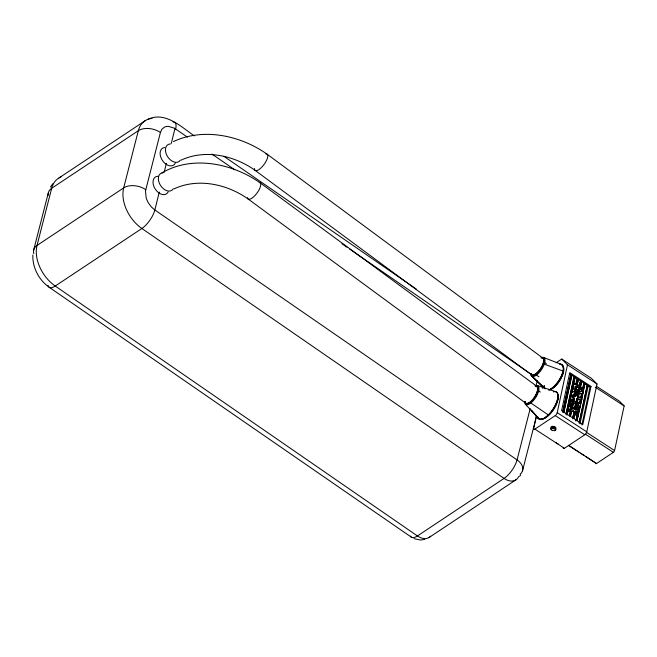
<?xml version="1.0" encoding="UTF-8"?>
<svg xmlns="http://www.w3.org/2000/svg" width="657" height="657" viewBox="0 0 657 657"><rect width="100%" height="100%" fill="white"/><g stroke="black" fill="none" stroke-linecap="round" stroke-linejoin="round"><path stroke-width="0.99" d="M577.577 396.623L577.281 395.473A3.244 2.16 56.4 0 0 577.183 395.177L576.435 393.732A3.178 2.119 56.4 0 0 576.222 393.453L575.532 392.738M577.56 396.795L581.33 397.428L581.782 399.456L576.903 420.702M579.753 391.687L579.868 391.72A3.186 2.127 56.4 0 0 580.221 391.818L580.279 391.827A1.905 1.265 56.4 0 0 581.371 391.235L581.273 389.576L579.334 387.959M575.737 396.155L576.058 395.9A1.692 1.125 56.4 0 0 575.097 393.97L574.711 393.913A1.93 1.289 56.4 0 0 574.243 393.707L573.602 396.097L574.243 393.707M573.019 385.848L573.257 385.322A4.468 2.973 56.4 0 1 573.454 384.797A3.548 2.365 56.4 0 1 575.047 383.852L575.236 383.885A5.157 3.433 56.4 0 1 575.622 383.934L575.91 384A6.373 4.246 56.4 0 1 576.665 384.255L577.864 384.846M581.634 390.931L581.626 390.981A1.905 1.265 56.4 0 1 580.624 391.662L580.558 391.613A3.186 2.127 56.4 0 1 580.271 391.547L580.041 391.465M571.574 393.19L571.623 392.96A3.934 2.62 56.4 0 1 575.171 391.909M573.233 385.454L573.191 385.651A4.5 2.998 56.4 0 0 573.134 386.267M582.964 392.631C584.418 390.094 582.053 387.63 579.901 386.373M536.531 415.281L533.755 428.241A2.521 1.027 -57 0 0 534.905 429.12L564.437 448.288L584.779 434.778A2.521 1.027 -57 0 0 586.75 431.821L597.016 383.967L591.267 378.218L561.735 359.05L556.142 362.771M542.304 388.361L542.731 386.365M555.74 429.998L554.492 430.828L553.424 430.138L552.562 430.713L551.018 429.711L551.88 429.136L550.821 428.454L551.108 427.107L552.365 426.27L553.424 426.96L554.286 426.393L555.83 427.395L555.543 428.742L554.68 429.308L555.74 429.998L556.027 428.651M551.018 429.711L551.313 428.364L552.167 427.797L551.108 427.107M550.821 428.454L552.069 427.617L552.365 426.27M552.069 427.617L553.137 428.307L553.424 426.96M553.137 428.307L553.999 427.74L554.286 426.393M534.905 429.12L555.247 415.61A2.521 1.027 -57 0 0 557.226 412.653L567.484 364.799L561.735 359.05M562.811 411.553L570.908 374.4L571.877 375.024L563.936 412.079M562.753 412.448L570.908 374.4M563.772 412.177L571.877 375.024M566.088 413.68L574.037 376.633L575.154 377.151L573.438 384.559L575.154 377.151M566.03 414.583L574.193 376.527M567.016 414.501L568.026 411.044L573.701 411.044C576.649 418.189 578.751 414.017 575.926 420.119M570.785 409.221C572.37 405.172 572.304 411.857 568.149 409.221L569.849 402.544L574.136 409.007L579.458 409.007L578.858 411.151L575.187 411.249L577.183 414.271L577.979 411.151M569.537 402.749L570.654 398.791L578.571 403.924L578.94 402.199L580.673 403.324L579.408 408.605L578.636 408.104L578.259 409.221L575.622 409.221C578.176 403.48 574.686 402.051 574.522 409.221L573.824 409.221L572.362 407.012C574.645 403.332 572.091 398.898 571.533 405.755L569.849 402.544M572.658 400.499C573.824 392.697 574.004 404.811 570.342 398.996L571.426 394.545L566.999 415.208M568.026 411.044L568.461 409.007L572.354 409.007L569.414 404.581M569.356 415.889L570.506 411.151L569.512 415.782M574.974 390.299L574.473 392.024L574.974 390.299L575.91 391.096L575.433 392.656L575.91 391.096M577.47 378.654C575.762 393.781 575.286 375.755 578.439 379.286L577.117 384.821L578.439 379.286M570.941 409.114L571.253 407.685M571.533 405.755L572.444 402.117M570.309 416.554L571.606 411.151L570.465 416.456M573.618 401.123L574.341 398.388L573.618 401.123L575.934 402.626L576.862 398.955L576.444 398.774L581.782 399.456M576.123 389.453L576.895 386.464L576.123 389.453L578.423 391.022L579.236 387.885L578.423 391.022M572.362 407.012L573.405 402.749M572.649 417.959L574.078 411.939L574.908 413.196L573.75 418.566M575.934 402.626L576.706 399.054M577.38 395.916L578.513 392.631M579.934 386.176C578.226 387.277 580.156 378.547 581.716 381.413L580.394 386.973L582.381 389.158M572.592 418.838L574.078 411.939M575.721 404.252L574.522 409.221M577.536 395.834L578.406 392.566L575.943 391.342M580.755 380.789L579.449 386.259M573.594 418.673L574.908 413.196M576.903 403.258C580.18 393.633 574.653 403.529 578.259 404.137L578.571 403.924M581.33 397.428L578.185 397.271L579.195 393.173L578.702 392.73M580.451 387.022L581.716 381.413M576.69 404.876L575.622 409.221M578.185 397.271L579.195 393.173M578.48 408.211L577.519 407.586L578.201 405.648L570.284 400.515M578.259 404.137L578.94 402.199M577.519 407.586L578.201 405.648M577.183 414.271L577.823 411.249M579.589 403.037C580.566 393.387 581.24 405.665 578.628 402.413M580.755 397.6L581.7 393.789A3.589 2.39 56.4 0 0 582.964 392.919M584.032 382.916L582.513 389.379L584.032 382.916L585.001 383.54L583.12 391.671L585.001 383.54M575.877 420.973L576.903 416.201M578.636 408.104L578.259 409.221M580.911 397.501L581.7 393.789M577.56 417.203L578.16 415.06L575.187 411.266M577.06 420.595L581.568 399.555M581.593 399.423C584.87 380.28 581.174 407.053 581.174 397.534M579.219 422.205L587.317 385.043L588.278 385.675L579.967 423.831M579.154 423.1L587.317 385.043M581.897 425.087L590.052 387.03L590.996 386.406L569.767 372.626L561.604 410.682L582.833 424.463L590.996 386.406M568.469 445.364L596.499 463.555L613.392 452.336A1.511 0.616 -57 0 0 614.582 450.554L624.15 405.919L619.321 401.09L596.392 386.209M187.442 137.141L174.401 128.181L168.364 126.349A16.86 11.226 56.4 0 0 164.168 127.318L161.811 129.38L160.415 132.509L145.501 190.891L146.133 197.716A16.86 11.226 56.4 0 0 148.638 203.309L151.447 207.037L154.863 209.985L517.051 459.9A15.99 10.225 14.4 0 1 520.114 474.255M159.281 192.107L154.863 209.985A15.99 6.143 -55.4 0 1 141.879 228.488L55.229 286.033A15.99 6.143 -55.4 0 1 48.051 285.45M164.184 172.241L166.385 163.297M171.288 143.431L174.967 128.534M33.573 250.416L48.224 193.24M530.215 408.531L517.051 459.9A15.99 6.143 -55.4 0 1 504.067 478.411L417.417 535.948A15.99 6.143 -55.4 0 1 410.485 536.079M536.038 385.815L537.303 380.871M522.479 470.913L536.564 415.906M583.342 392.163L583.276 392.418A3.63 2.423 56.4 0 1 581.79 393.699L581.248 393.921L581.659 393.707M571.721 392.426L571.393 393.428A3.26 2.176 56.4 0 0 571.376 393.65L571.393 394.299M519.605 476.432L520.623 474.912M50.441 187.023L52.905 183.681M58.982 177.957L145.632 120.42M574.637 386.825L575.943 388.804L578.809 390.858M577.651 385.117L579.663 385.988M578.472 387.17L576.977 386.686L579.909 388.164M574.785 392.007L575.392 392.188A3.909 2.603 56.4 0 1 577.758 396.885M577.183 392.213L577.774 392.18M588.278 385.675L590.052 387.03M572.354 409.007L571.927 409.04M571.45 411.249L573.701 411.044M579.408 408.605L577.832 407.373M578.858 411.151L575.491 411.044M428.972 537.574L516.115 479.717M161.951 172.898C192.493 154.929 232.578 163.404 260.32 182.958L537.426 386.751M174.048 188.871C197.888 177.702 227.018 184.075 247.894 198.825L525.6 403.086M173.473 141.551C203.818 127.343 240.889 135.547 267.391 154.395L542.904 358.114M181.135 160.127C204.976 148.967 234.097 155.413 254.916 170.22L531.028 374.416M572.354 391.851L574.3 391.942M147.611 119.451C165.006 110.902 181.275 126.908 194.291 135.892M424.824 539.405L420.431 540.005L413.984 538.641M567.714 411.249L570.35 411.249M574.735 384.082L574.924 384.09A5.157 3.433 56.4 0 1 575.31 384.14L575.598 384.205A6.036 4.016 56.4 0 1 575.918 384.296L576.09 384.353M577.511 397.058L578.341 397.165M577.774 399.193L580.336 399.522M576.23 386.053L577.257 386.464L576.756 386.579M576.074 386.16L576.83 386.431M555.576 391.621L537.5 385.593M544.275 364.167L563.008 371.008A1.01 0.632 12.1 0 1 563.32 372.018M561.669 364.52L543.454 357.408M576.378 384.304L577.101 384.624M579.917 391.416L579.063 391.194L579.433 391.383M579.072 393.297L580.616 393.863A3.991 2.653 56.4 0 0 580.936 393.904L581.273 393.699A3.991 2.653 56.4 0 1 580.936 393.65L578.587 392.861M577.339 384.936L578.989 385.528M574.259 398.167L573.553 397.912M574.349 396.475L574.555 396.401A1.667 1.109 56.4 0 0 575.047 396.598M574.982 393.88L574.908 393.83A1.708 1.142 56.4 0 0 574.3 393.584M578.25 387.425L579.072 387.991M577.495 391.999L575.614 390.628M567.484 364.799L597.016 383.967M595.275 387.178L624.15 405.919M569.471 373.669L570.752 374.498M571.721 375.131L574.037 376.633M574.998 377.258L577.314 378.76M578.283 379.385L580.599 380.888M581.56 381.52L583.876 383.023M584.845 383.647L587.161 385.15M546.41 363.814L543.84 362.138A10.578 4.303 -57 0 1 536.785 373.628A10.578 4.303 -57 0 1 530.519 373.513M579.745 402.93L580.517 403.431M535.537 374.58L538.978 376.814M572.814 400.392L573.775 401.025M576.09 402.527L577.06 403.152M569.972 400.721L572.288 402.224M573.249 402.848L575.565 404.351M576.534 404.983L577.889 405.862M540.358 392.065L537.779 390.389A10.578 4.303 -57 0 0 535.225 385.651M557.226 412.653L586.75 431.821M586.561 432.363L614.582 450.554M585.371 434.146L613.392 452.336M555.247 415.61L584.779 434.778M553.999 427.74L555.543 428.742M569.479 445.939L578.817 452M580.517 453.108L583.917 455.309M585.617 456.41L594.955 462.479M555.691 442.481L558.22 444.124M578.677 385.741L579.104 385.61M578.874 385.873L579.367 386.209M573.783 398.076L573.865 397.92A3.934 2.62 56.4 0 1 571.582 393.001M530.872 403.02L548.299 414.912M223.84 156.276L416.324 289.105M211.924 154.034L234.721 169.761M341.944 243.747L347.003 247.237M349.54 248.987L531.053 374.235M411.29 537.122L49.103 287.208C38.894 279.981 32.365 267.563 32.85 254.99M579.72 386.242L580.517 386.62M576.164 389.256L575.54 388.657M573.085 397.764L571.27 394.652M580.18 388.87L580.574 389.273A2.554 1.7 56.4 0 1 580.837 389.593M531.587 375.976L545.179 388.772M545.146 388.722L531.176 375.41L543.684 387.926M574.793 390.373L574.645 390.233A5.634 3.753 56.4 0 1 574.136 389.667L574.078 389.601A3.991 2.661 56.4 0 1 572.863 387.26M525.362 404.186L538.863 418.838L531.258 410.075L538.214 418.23M571.689 405.656L572.518 406.905M577.339 414.165L578.004 415.167M569.102 404.786L571.089 407.792M573.389 411.249L573.914 412.046M574.752 413.294L576.739 416.3M582.702 389.322L583.268 391.129M557.777 398.216A14.355 5.839 -57 0 1 544.957 417.729M561.949 365.489A14.355 5.839 -57 0 1 561.497 377.52A14.355 5.839 -57 0 1 549.819 389.979M564.437 448.288A2.521 1.027 -57 0 1 563.238 447.68M596.499 463.555A1.511 0.616 -57 0 1 595.8 463.029M573.471 384.485A3.507 2.332 56.4 0 1 574.744 384.09M573.06 386.242A3.917 2.612 56.4 0 0 574.366 389.355L574.448 389.461A6.266 4.172 56.4 0 0 575.45 390.48M575.162 394.504A1.643 1.092 56.4 0 1 575.762 396.114M573.282 394.537A1.692 1.125 56.4 0 0 574.3 396.204L574.21 396.385A1.872 1.248 56.4 0 1 573.758 395.999M573.61 396.081A1.651 1.1 56.4 0 1 572.978 394.75M145.764 189.684A15.99 10.225 14.4 0 0 123.672 187.894L37.03 245.439A15.99 10.225 14.4 0 0 33.811 253.659M160.415 132.509A15.99 10.225 14.4 0 0 138.323 130.718L51.681 188.263A15.99 10.225 14.4 0 0 48.216 195.384M172.963 121.964A15.99 6.143 -55.4 0 1 175.624 128.977M430.647 536.219A15.99 10.652 56.4 0 1 417.417 535.948L55.229 286.033A31.988 21.303 56.4 0 1 37.03 245.439L51.681 188.263A31.988 21.303 56.4 0 1 60.961 176.996M518.677 476.563A15.99 10.652 56.4 0 1 504.067 478.411L141.879 228.488A31.988 21.303 56.4 0 1 123.672 187.894L138.323 130.718A31.988 21.303 56.4 0 1 152.054 118.424M541.598 357.761A10.085 4.098 -57 0 1 540.432 369.16A10.085 4.098 -57 0 1 530.897 373.537M543.536 362.344A1.01 0.632 12.1 0 1 544.784 362.352M540.9 357.802A11.079 4.5 -57 0 1 544.752 362.516A11.079 4.5 -57 0 1 537.056 374.671A11.079 4.5 -57 0 1 530.799 373.743M562.63 366.368A13.978 5.683 -57 0 1 560.856 378.416A13.978 5.683 -57 0 1 550.229 389.56M560.298 364.282A14.98 6.094 -57 0 1 561.686 375.59A14.98 6.094 -57 0 1 549.137 389.905M544.292 387.137A14.98 6.094 -57 0 1 544.251 385.799M559.624 364.257A14.963 6.085 -57 0 1 561.505 375.533A14.963 6.085 -57 0 1 548.373 389.987M544.16 387.022A14.963 6.085 -57 0 1 544.111 385.684M535.217 385.971A10.175 4.139 -57 0 1 534.609 397.124A10.175 4.139 -57 0 1 524.779 401.854M537.533 390.562A1.01 0.632 12.1 0 1 538.748 390.545M535.258 385.774A11.161 4.542 -57 0 1 538.559 391.309A11.161 4.542 -57 0 1 530.454 403.341A11.161 4.542 -57 0 1 524.647 401.509M557.489 394.093A15.054 6.118 -57 0 1 553.301 409.993A15.054 6.118 -57 0 1 540.703 418.838M557.588 398.799A1.01 0.632 12.1 0 1 557.933 399.817M553.514 391.794A16.064 6.529 -57 0 1 553.49 408.777A16.064 6.529 -57 0 1 537.656 416.735M553.358 391.687A16.031 6.521 -57 0 1 553.268 408.687A16.031 6.521 -57 0 1 537.492 416.587M535.611 386.02A10.077 4.098 -57 0 1 534.149 397.723A10.077 4.098 -57 0 1 524.787 401.452M175.329 163.059A10.11 6.734 56.4 0 1 162.525 160.612A10.11 6.734 56.4 0 1 164.693 147.521M168.135 192.008A10.11 6.734 56.4 0 1 155.142 188.92A10.11 6.734 56.4 0 1 158.123 176.248M180.346 160.119A10.11 6.734 56.4 0 1 167.428 156.391A10.11 6.734 56.4 0 1 170.5 143.957M265.937 153.919A10.11 3.605 -53.5 0 1 263.523 165.145A10.11 3.605 -53.5 0 1 254.489 168.438M541.713 357.934A10.11 3.86 -55.2 0 1 540.259 368.963A10.11 3.86 -55.2 0 1 530.733 373.365M173.251 188.863A10.11 6.734 56.4 0 1 160.333 185.134A10.11 6.734 56.4 0 1 163.404 172.701M259.293 182.482A10.11 3.63 -53.7 0 1 256.509 193.716A10.11 3.63 -53.7 0 1 247.451 197.593M536.432 386.554A10.11 3.868 -55.3 0 1 534.568 397.961A10.11 3.868 -55.3 0 1 525.255 401.764M572.879 387.162L571.787 392.237L572.879 387.162M575.713 386.226L575.212 388.558L575.713 386.226M575.064 394.405L574.555 396.762L575.064 394.405M580.016 388.722L579.408 391.547L580.016 388.722"/></g></svg>
